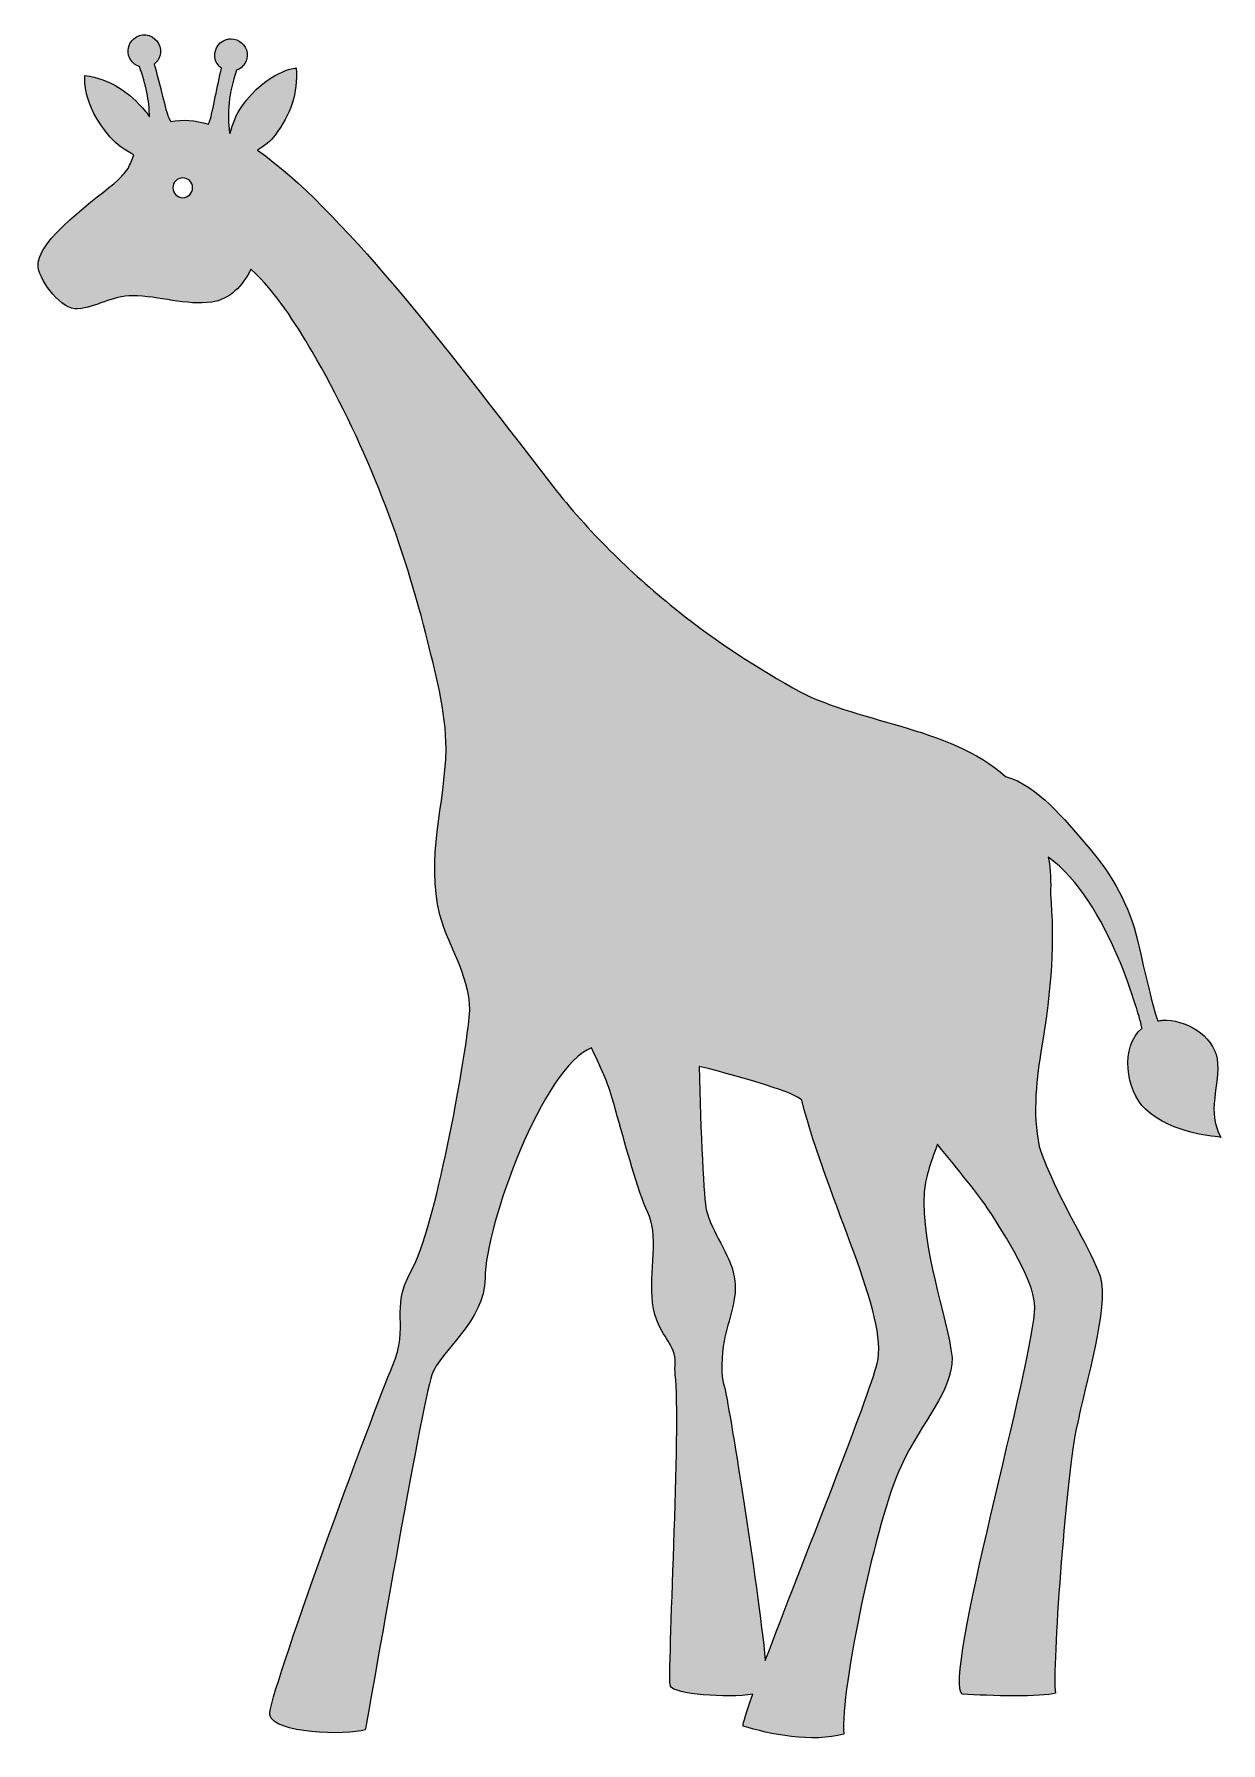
# Model space of a CAD drawing. Header units: inches. Extents: x 0 to 71, y 0 to 102.
import ezdxf

# ---------------------------------------------------------------- set-up
doc = ezdxf.new("R2010")
doc.units = ezdxf.units.IN
doc.header["$MEASUREMENT"] = 0
doc.layers.add('Layer 1', color=7, linetype='Continuous')

msp = doc.modelspace()

# ---------------------------------------------------------------- hatches: boundary and pattern name
at = {"layer": 'Layer 1', "true_color": 0xfacfb9}
h = msp.add_hatch(color=254, dxfattribs=at)
h.dxf.hatch_style = 2
edge = h.paths.add_edge_path()
edge.add_spline(control_points=[(70.21, 38.16), (70.28, 38.96), (70.47, 39.7), (70.35, 40.5), (70.14, 41.91), (68.4, 42.9), (67.1, 42.81), (67, 42.8), (66.91, 42.79), (66.82, 42.77), (66.5, 43.52), (65.76, 46.98), (65.5, 47.96), (64.96, 49.98), (63.89, 51.77), (62.52, 53.32), (61.3, 54.71), (59.65, 56.82), (57.73, 57.36), (54.35, 60.39), (48.67, 60.54), (45.04, 62.64), (42.39, 64.17), (40.12, 65.62), (37.72, 67.6), (35.02, 69.82), (32.62, 72.19), (30.51, 74.94), (24.15, 83.21), (18.01, 91.25), (13.1, 94.72), (13.51, 94.97), (13.87, 95.26), (14.14, 95.62), (15.06, 96.84), (15.53, 98.12), (15.39, 99.63), (15.39, 99.63), (13.69, 99.48), (12.15, 97.33), (11.81, 96.86), (11.61, 96.29), (11.45, 95.73), (11.44, 95.74), (11.44, 95.74), (11.43, 95.75), (11.25, 96.93), (11.38, 98.13), (11.84, 99.49), (12.27, 99.65), (12.53, 100.08), (12.47, 100.53), (12.4, 101.01), (11.99, 101.37), (11.51, 101.37), (11.47, 101.37), (11.42, 101.37), (11.38, 101.36), (10.85, 101.29), (10.48, 100.8), (10.55, 100.27), (10.58, 100), (10.73, 99.77), (10.95, 99.61), (10.82, 99.11), (10.69, 98.47), (10.57, 97.91), (10.45, 97.3), (10.33, 96.72), (10.25, 96.49), (10.23, 96.42), (10.2, 96.35), (10.16, 96.27), (9.36, 96.52), (8.62, 96.57), (7.92, 96.43), (7.85, 96.55), (7.78, 96.67), (7.75, 96.77), (7.66, 97), (7.52, 97.57), (7.37, 98.18), (7.23, 98.74), (7.07, 99.36), (6.93, 99.86), (7.14, 100.03), (7.28, 100.27), (7.3, 100.54), (7.35, 101.07), (6.96, 101.54), (6.43, 101.6), (5.9, 101.65), (5.42, 101.25), (5.37, 100.72), (5.33, 100.27), (5.6, 99.85), (6.04, 99.71), (6.44, 98.65), (6.64, 97.68), (6.64, 96.72), (6.57, 96.83), (6.5, 96.94), (6.41, 97.04), (5.44, 98.21), (4.3, 98.96), (2.79, 99.18), (2.79, 99.18), (2.56, 97.49), (4.3, 95.5), (4.68, 95.06), (5.2, 94.73), (5.72, 94.44), (5.6, 94.17), (5.49, 93.89), (5.38, 93.63), (5.16, 93.36), (4.95, 93.11), (4.74, 92.92), (3.7, 91.97), (-0.24, 89.32), (0.01, 87.73), (0.15, 86.84), (1.41, 85.18), (2.36, 85.25), (3.45, 85.34), (4.42, 86.04), (5.63, 86.04), (7.2, 86.03), (8.85, 85.44), (10.36, 85.66), (11.4, 85.8), (12.23, 86.64), (12.7, 87.62), (14.19, 86.25), (15.35, 84.41), (16.35, 82.71), (19.37, 77.55), (21.68, 71.67), (23.13, 65.87), (23.66, 63.75), (24.36, 61.19), (24.34, 58.99), (24.3, 55.7), (23.11, 52.46), (23.98, 49.11), (24.51, 47.05), (25.95, 45.23), (25.73, 43), (25.44, 40.15), (23.7, 30.44), (22.27, 27.86), (20.95, 25.49), (22.21, 24.68), (21.13, 22.14), (20.1, 19.71), (13.67, 2.37), (13.83, 1.36), (14, 0.25), (18.4, 0.13), (19.52, 0.47), (19.75, 1.59), (22.86, 19.79), (23.5, 21.66), (23.98, 23.06), (26.67, 24.88), (26.67, 27.44), (26.67, 30.55), (30.16, 40.09), (33.02, 41.16), (33.47, 40.21), (33.93, 39.28), (34.24, 38.22), (34.81, 36.22), (35.36, 34.13), (36.04, 32.17), (36.34, 31.33), (36.67, 30.88), (36.71, 29.97), (36.81, 27.95), (36.18, 26.03), (37.24, 24.23), (37.45, 23.88), (37.74, 23.47), (37.9, 23.08), (38.09, 22.6), (37.96, 22.15), (38.02, 21.65), (38.38, 18.93), (37.53, 3.57), (37.73, 3.08), (37.94, 2.59), (41.1, 2.35), (42.65, 2.6), (42.27, 1.53), (42.05, 0.84), (42.07, 0.7), (43.61, 0.2), (46.23, -0.3), (48.08, 0.22), (47.85, 2.85), (50.06, 13.19), (51.47, 16.17), (52.8, 19.01), (54.54, 20.63), (54.54, 22.68), (54.24, 25.16), (52.67, 29.19), (52.88, 32.58), (52.92, 33.27), (53.22, 34.25), (53.67, 35.41), (54.51, 34.35), (55.98, 32.58), (56.64, 31.62), (58.27, 29.11), (59.5, 26.93), (59.47, 25.68), (59.51, 22.87), (53.89, 3.16), (55.16, 2.61), (56.78, 2.49), (59.92, 2.42), (60.7, 2.66), (60.5, 4.19), (61.3, 15.1), (61.93, 18.33), (62.54, 21.41), (63.88, 25.55), (63.38, 27.54), (62.78, 29.12), (61.44, 31.24), (60.44, 33.48), (60.44, 33.48), (60.44, 33.48), (60.44, 33.48), (60.18, 34.07), (59.94, 34.67), (59.74, 35.27), (59.3, 37.26), (59.61, 39.58), (59.86, 41.05), (60.49, 44.77), (60.66, 47.6), (60.4, 50.33), (60.45, 51.03), (60.41, 51.79), (60.28, 52.54), (63.93, 49.93), (65.78, 42.78), (65.86, 42.39), (65.87, 42.37), (65.87, 42.36), (65.87, 42.34), (64.56, 41.26), (64.9, 38.61), (66.07, 37.51), (67.67, 36), (70.41, 35.87), (70.57, 35.82), (70.12, 36.73), (70.12, 37.27), (70.21, 38.16)], knot_values=[0, 0, 0, 0, 1, 1, 1, 2, 2, 2, 3, 3, 3, 4, 4, 4, 5, 5, 5, 6, 6, 6, 7, 7, 7, 8, 8, 8, 9, 9, 9, 10, 10, 10, 11, 11, 11, 12, 12, 12, 13, 13, 13, 14, 14, 14, 15, 15, 15, 16, 16, 16, 17, 17, 17, 18, 18, 18, 19, 19, 19, 20, 20, 20, 21, 21, 21, 22, 22, 22, 23, 23, 23, 24, 24, 24, 25, 25, 25, 26, 26, 26, 27, 27, 27, 28, 28, 28, 29, 29, 29, 30, 30, 30, 31, 31, 31, 32, 32, 32, 33, 33, 33, 34, 34, 34, 35, 35, 35, 36, 36, 36, 37, 37, 37, 38, 38, 38, 39, 39, 39, 40, 40, 40, 41, 41, 41, 42, 42, 42, 43, 43, 43, 44, 44, 44, 45, 45, 45, 46, 46, 46, 47, 47, 47, 48, 48, 48, 49, 49, 49, 50, 50, 50, 51, 51, 51, 52, 52, 52, 53, 53, 53, 54, 54, 54, 55, 55, 55, 56, 56, 56, 57, 57, 57, 58, 58, 58, 59, 59, 59, 60, 60, 60, 61, 61, 61, 62, 62, 62, 63, 63, 63, 64, 64, 64, 65, 65, 65, 66, 66, 66, 67, 67, 67, 68, 68, 68, 69, 69, 69, 70, 70, 70, 71, 71, 71, 72, 72, 72, 73, 73, 73, 74, 74, 74, 75, 75, 75, 76, 76, 76, 77, 77, 77, 78, 78, 78, 79, 79, 79, 80, 80, 80, 81, 81, 81, 82, 82, 82, 83, 83, 83, 84, 84, 84, 85, 85, 85, 86, 86, 86, 87, 87, 87, 87], degree=3, periodic=1)
edge = h.paths.add_edge_path()
edge.add_spline(control_points=[(8.63, 91.89), (8.31, 91.89), (8.04, 92.16), (8.04, 92.48), (8.04, 92.81), (8.31, 93.07), (8.63, 93.07), (8.96, 93.07), (9.22, 92.81), (9.22, 92.48), (9.22, 92.16), (8.96, 91.89), (8.63, 91.89)], knot_values=[0, 0, 0, 0, 1, 1, 1, 2, 2, 2, 3, 3, 3, 4, 4, 4, 4], degree=3, periodic=1)
edge = h.paths.add_edge_path()
edge.add_spline(control_points=[(50.06, 22.33), (49.59, 20.35), (45.54, 10.29), (43.39, 4.61), (42.97, 9.03), (41.15, 20.31), (40.97, 20.86), (40.69, 21.71), (40.79, 22.81), (40.94, 23.67), (41.16, 24.95), (41.8, 26.2), (41.54, 27.51), (41.27, 28.93), (40.21, 30.09), (39.86, 31.52), (39.75, 31.96), (39.52, 36.17), (39.44, 40.06), (42.34, 39.34), (45.21, 38.47), (45.57, 38.04), (47.11, 32), (50.82, 25.12), (50.06, 22.33)], knot_values=[0, 0, 0, 0, 1, 1, 1, 2, 2, 2, 3, 3, 3, 4, 4, 4, 5, 5, 5, 6, 6, 6, 7, 7, 7, 8, 8, 8, 8], degree=3, periodic=1)

# ---------------------------------------------------------------- linework, layer by layer
at = {"layer": 'Layer 1', "lineweight": 0}
for points, knots in [([(70.21, 38.16), (70.28, 38.96), (70.47, 39.7), (70.35, 40.5), (70.14, 41.91), (68.4, 42.9), (67.1, 42.81), (67, 42.8), (66.91, 42.79), (66.82, 42.77), (66.5, 43.52), (65.76, 46.98), (65.5, 47.96), (64.96, 49.98), (63.89, 51.77), (62.52, 53.32), (61.3, 54.71), (59.65, 56.82), (57.73, 57.36), (54.35, 60.39), (48.67, 60.54), (45.04, 62.64), (42.39, 64.17), (40.12, 65.62), (37.72, 67.6), (35.02, 69.82), (32.62, 72.19), (30.51, 74.94), (24.15, 83.21), (18.01, 91.25), (13.1, 94.72), (13.51, 94.97), (13.87, 95.26), (14.14, 95.62), (15.06, 96.84), (15.53, 98.12), (15.39, 99.63), (15.39, 99.63), (13.69, 99.48), (12.15, 97.33), (11.81, 96.86), (11.61, 96.29), (11.45, 95.73), (11.44, 95.74), (11.44, 95.74), (11.43, 95.75), (11.25, 96.93), (11.38, 98.13), (11.84, 99.49), (12.27, 99.65), (12.53, 100.08), (12.47, 100.53), (12.4, 101.01), (11.99, 101.37), (11.51, 101.37), (11.47, 101.37), (11.42, 101.37), (11.38, 101.36), (10.85, 101.29), (10.48, 100.8), (10.55, 100.27), (10.58, 100), (10.73, 99.77), (10.95, 99.61), (10.82, 99.11), (10.69, 98.47), (10.57, 97.91), (10.45, 97.3), (10.33, 96.72), (10.25, 96.49), (10.23, 96.42), (10.2, 96.35), (10.16, 96.27), (9.36, 96.52), (8.62, 96.57), (7.92, 96.43), (7.85, 96.55), (7.78, 96.67), (7.75, 96.77), (7.66, 97), (7.52, 97.57), (7.37, 98.18), (7.23, 98.74), (7.07, 99.36), (6.93, 99.86), (7.14, 100.03), (7.28, 100.27), (7.3, 100.54), (7.35, 101.07), (6.96, 101.54), (6.43, 101.6), (5.9, 101.65), (5.42, 101.25), (5.37, 100.72), (5.33, 100.27), (5.6, 99.85), (6.04, 99.71), (6.44, 98.65), (6.64, 97.68), (6.64, 96.72), (6.57, 96.83), (6.5, 96.94), (6.41, 97.04), (5.44, 98.21), (4.3, 98.96), (2.79, 99.18), (2.79, 99.18), (2.56, 97.49), (4.3, 95.5), (4.68, 95.06), (5.2, 94.73), (5.72, 94.44), (5.6, 94.17), (5.49, 93.89), (5.38, 93.63), (5.16, 93.36), (4.95, 93.11), (4.74, 92.92), (3.7, 91.97), (-0.24, 89.32), (0.01, 87.73), (0.15, 86.84), (1.41, 85.18), (2.36, 85.25), (3.45, 85.34), (4.42, 86.04), (5.63, 86.04), (7.2, 86.03), (8.85, 85.44), (10.36, 85.66), (11.4, 85.8), (12.23, 86.64), (12.7, 87.62), (14.19, 86.25), (15.35, 84.41), (16.35, 82.71), (19.37, 77.55), (21.68, 71.67), (23.13, 65.87), (23.66, 63.75), (24.36, 61.19), (24.34, 58.99), (24.3, 55.7), (23.11, 52.46), (23.98, 49.11), (24.51, 47.05), (25.95, 45.23), (25.73, 43), (25.44, 40.15), (23.7, 30.44), (22.27, 27.86), (20.95, 25.49), (22.21, 24.68), (21.13, 22.14), (20.1, 19.71), (13.67, 2.37), (13.83, 1.36), (14, 0.25), (18.4, 0.13), (19.52, 0.47), (19.75, 1.59), (22.86, 19.79), (23.5, 21.66), (23.98, 23.06), (26.67, 24.88), (26.67, 27.44), (26.67, 30.55), (30.16, 40.09), (33.02, 41.16), (33.47, 40.21), (33.93, 39.28), (34.24, 38.22), (34.81, 36.22), (35.36, 34.13), (36.04, 32.17), (36.34, 31.33), (36.67, 30.88), (36.71, 29.97), (36.81, 27.95), (36.18, 26.03), (37.24, 24.23), (37.45, 23.88), (37.74, 23.47), (37.9, 23.08), (38.09, 22.6), (37.96, 22.15), (38.02, 21.65), (38.38, 18.93), (37.53, 3.57), (37.73, 3.08), (37.94, 2.59), (41.1, 2.35), (42.65, 2.6), (42.27, 1.53), (42.05, 0.84), (42.07, 0.7), (43.61, 0.2), (46.23, -0.3), (48.08, 0.22), (47.85, 2.85), (50.06, 13.19), (51.47, 16.17), (52.8, 19.01), (54.54, 20.63), (54.54, 22.68), (54.24, 25.16), (52.67, 29.19), (52.88, 32.58), (52.92, 33.27), (53.22, 34.25), (53.67, 35.41), (54.51, 34.35), (55.98, 32.58), (56.64, 31.62), (58.27, 29.11), (59.5, 26.93), (59.47, 25.68), (59.51, 22.87), (53.89, 3.16), (55.16, 2.61), (56.78, 2.49), (59.92, 2.42), (60.7, 2.66), (60.5, 4.19), (61.3, 15.1), (61.93, 18.33), (62.54, 21.41), (63.88, 25.55), (63.38, 27.54), (62.78, 29.12), (61.44, 31.24), (60.44, 33.48), (60.44, 33.48), (60.44, 33.48), (60.44, 33.48), (60.18, 34.07), (59.94, 34.67), (59.74, 35.27), (59.3, 37.26), (59.61, 39.58), (59.86, 41.05), (60.49, 44.77), (60.66, 47.6), (60.4, 50.33), (60.45, 51.03), (60.41, 51.79), (60.28, 52.54), (63.93, 49.93), (65.78, 42.78), (65.86, 42.39), (65.87, 42.37), (65.87, 42.36), (65.87, 42.34), (64.56, 41.26), (64.9, 38.61), (66.07, 37.51), (67.67, 36), (70.41, 35.87), (70.57, 35.82), (70.12, 36.73), (70.12, 37.27), (70.21, 38.16)], [0, 0, 0, 0, 1, 1, 1, 2, 2, 2, 3, 3, 3, 4, 4, 4, 5, 5, 5, 6, 6, 6, 7, 7, 7, 8, 8, 8, 9, 9, 9, 10, 10, 10, 11, 11, 11, 12, 12, 12, 13, 13, 13, 14, 14, 14, 15, 15, 15, 16, 16, 16, 17, 17, 17, 18, 18, 18, 19, 19, 19, 20, 20, 20, 21, 21, 21, 22, 22, 22, 23, 23, 23, 24, 24, 24, 25, 25, 25, 26, 26, 26, 27, 27, 27, 28, 28, 28, 29, 29, 29, 30, 30, 30, 31, 31, 31, 32, 32, 32, 33, 33, 33, 34, 34, 34, 35, 35, 35, 36, 36, 36, 37, 37, 37, 38, 38, 38, 39, 39, 39, 40, 40, 40, 41, 41, 41, 42, 42, 42, 43, 43, 43, 44, 44, 44, 45, 45, 45, 46, 46, 46, 47, 47, 47, 48, 48, 48, 49, 49, 49, 50, 50, 50, 51, 51, 51, 52, 52, 52, 53, 53, 53, 54, 54, 54, 55, 55, 55, 56, 56, 56, 57, 57, 57, 58, 58, 58, 59, 59, 59, 60, 60, 60, 61, 61, 61, 62, 62, 62, 63, 63, 63, 64, 64, 64, 65, 65, 65, 66, 66, 66, 67, 67, 67, 68, 68, 68, 69, 69, 69, 70, 70, 70, 71, 71, 71, 72, 72, 72, 73, 73, 73, 74, 74, 74, 75, 75, 75, 76, 76, 76, 77, 77, 77, 78, 78, 78, 79, 79, 79, 80, 80, 80, 81, 81, 81, 82, 82, 82, 83, 83, 83, 84, 84, 84, 85, 85, 85, 86, 86, 86, 87, 87, 87, 87]), ([(8.63, 91.89), (8.31, 91.89), (8.04, 92.16), (8.04, 92.48), (8.04, 92.81), (8.31, 93.07), (8.63, 93.07), (8.96, 93.07), (9.22, 92.81), (9.22, 92.48), (9.22, 92.16), (8.96, 91.89), (8.63, 91.89)], [0, 0, 0, 0, 1, 1, 1, 2, 2, 2, 3, 3, 3, 4, 4, 4, 4]), ([(50.06, 22.33), (49.59, 20.35), (45.54, 10.29), (43.39, 4.61), (42.97, 9.03), (41.15, 20.31), (40.97, 20.86), (40.69, 21.71), (40.79, 22.81), (40.94, 23.67), (41.16, 24.95), (41.8, 26.2), (41.54, 27.51), (41.27, 28.93), (40.21, 30.09), (39.86, 31.52), (39.75, 31.96), (39.52, 36.17), (39.44, 40.06), (42.34, 39.34), (45.21, 38.47), (45.57, 38.04), (47.11, 32), (50.82, 25.12), (50.06, 22.33)], [0, 0, 0, 0, 1, 1, 1, 2, 2, 2, 3, 3, 3, 4, 4, 4, 5, 5, 5, 6, 6, 6, 7, 7, 7, 8, 8, 8, 8])]:
    msp.add_open_spline(points, degree=3, knots=knots, dxfattribs=at)

doc.saveas('drawing.dxf')
